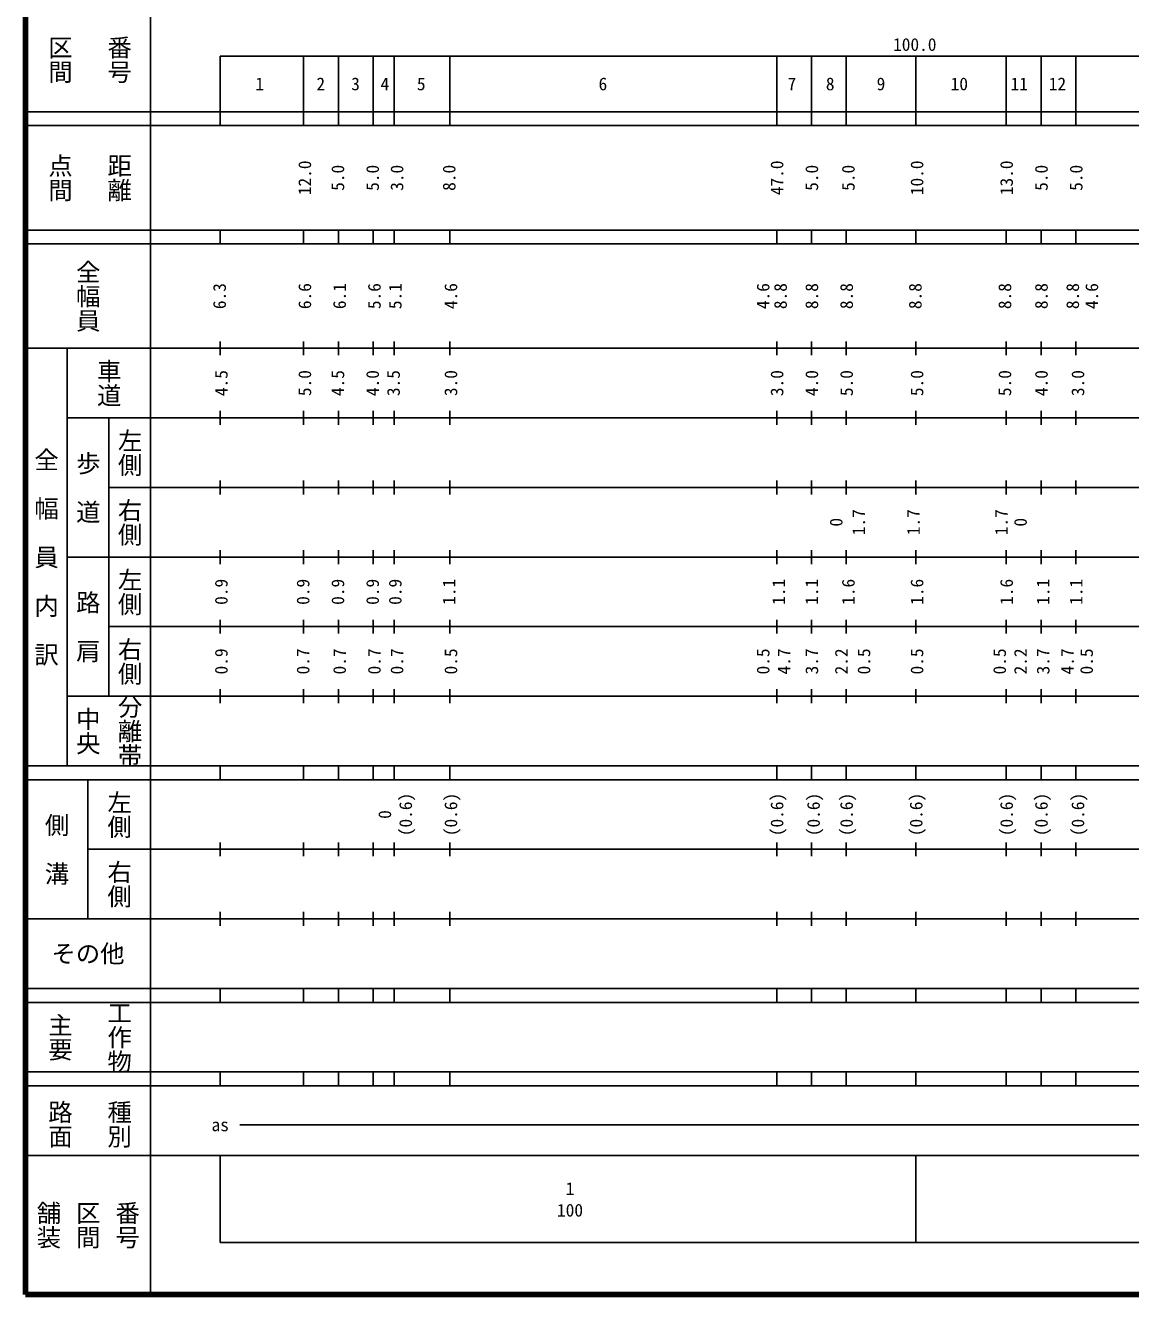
# Model space of a CAD drawing. Units: millimetres on the paper, enlarged 1000 times. Extents: x 40000 to 680000, y 20000 to 380000.
# Drawn here: x 40000 to 198870, y 20000 to 202409 of the extents above; entities that cross this region are included whole.
import ezdxf
from ezdxf.enums import TextEntityAlignment as Align

# ---------------------------------------------------------------- set-up
doc = ezdxf.new("R2010")
doc.units = ezdxf.units.MM
doc.header["$LTSCALE"] = 1000
doc.layers.add('M-TTL', color=2, linetype='Continuous', lineweight=140)
doc.layers.add('M-TTL-BAND', color=7, linetype='Continuous', lineweight=25)
doc.styles.add('@ＭＳ ゴシック', font='')
doc.styles.add('ＭＳ ゴシック', font='')
doc.styles.get('@ＭＳ ゴシック').set_extended_font_data('@MS Gothic')
doc.styles.get('ＭＳ ゴシック').set_extended_font_data('MS Gothic')

msp = doc.modelspace()

# ---------------------------------------------------------------- linework, layer by layer
at = {"layer": 'M-TTL'}
for p, q in [((40000, 380000), (40000, 20000)), ((40000, 20000), (680000, 20000))]:
    msp.add_line(p, q, dxfattribs=at)
at = {"layer": 'M-TTL-BAND'}
for p, q in [((58000, 370000), (58000, 20000)), ((68000, 198000), (579000, 198000)), ((68000, 198000), (68000, 188000)), ((80000, 198000), (80000, 188000)), ((85000, 198000), (85000, 188000)), ((90000, 198000), (90000, 188000)), ((93000, 198000), (93000, 188000)), ((101000, 198000), (101000, 188000)), ((148000, 198000), (148000, 188000)), ((153000, 198000), (153000, 188000)), ((158000, 198000), (158000, 188000)), ((168000, 198000), (168000, 188000)), ((181000, 198000), (181000, 188000)), ((186000, 198000), (186000, 188000)), ((191000, 198000), (191000, 188000)), ((40000, 190000), (579000, 190000)), ((40000, 188000), (579000, 188000)), ((40000, 173000), (579000, 173000)), ((68000, 171000), (68000, 173000)), ((80000, 173000), (80000, 171000)), ((85000, 173000), (85000, 171000)), ((90000, 173000), (90000, 171000)), ((93000, 173000), (93000, 171000)), ((101000, 173000), (101000, 171000)), ((148000, 173000), (148000, 171000)), ((153000, 173000), (153000, 171000)), ((158000, 173000), (158000, 171000)), ((168000, 171000), (168000, 173000)), ((181000, 173000), (181000, 171000)), ((186000, 173000), (186000, 171000)), ((191000, 173000), (191000, 171000)), ((40000, 171000), (579000, 171000)), ((68000, 155000), (68000, 157000)), ((80000, 157000), (80000, 155000)), ((85000, 157000), (85000, 155000)), ((90000, 157000), (90000, 155000)), ((93000, 157000), (93000, 155000)), ((101000, 157000), (101000, 155000)), ((148000, 157000), (148000, 155000)), ((153000, 157000), (153000, 155000)), ((158000, 157000), (158000, 155000)), ((168000, 155000), (168000, 157000)), ((181000, 157000), (181000, 155000)), ((186000, 157000), (186000, 155000)), ((191000, 157000), (191000, 155000)), ((40000, 156000), (579000, 156000)), ((46000, 96000), (46000, 156000)), ((46000, 146000), (579000, 146000)), ((52000, 146000), (52000, 106000)), ((68000, 145000), (68000, 147000)), ((80000, 147000), (80000, 145000)), ((85000, 147000), (85000, 145000)), ((90000, 147000), (90000, 145000)), ((93000, 147000), (93000, 145000)), ((101000, 147000), (101000, 145000)), ((148000, 147000), (148000, 145000)), ((153000, 147000), (153000, 145000)), ((158000, 147000), (158000, 145000)), ((168000, 145000), (168000, 147000)), ((181000, 147000), (181000, 145000)), ((186000, 147000), (186000, 145000)), ((191000, 147000), (191000, 145000)), ((68000, 135000), (68000, 137000)), ((80000, 137000), (80000, 135000)), ((85000, 137000), (85000, 135000)), ((90000, 137000), (90000, 135000)), ((93000, 137000), (93000, 135000)), ((101000, 137000), (101000, 135000)), ((148000, 137000), (148000, 135000)), ((153000, 137000), (153000, 135000)), ((158000, 137000), (158000, 135000)), ((168000, 135000), (168000, 137000)), ((181000, 137000), (181000, 135000)), ((186000, 137000), (186000, 135000)), ((191000, 137000), (191000, 135000)), ((52000, 136000), (579000, 136000)), ((46000, 126000), (579000, 126000)), ((68000, 125000), (68000, 127000)), ((80000, 127000), (80000, 125000)), ((85000, 127000), (85000, 125000)), ((90000, 127000), (90000, 125000)), ((93000, 127000), (93000, 125000)), ((101000, 127000), (101000, 125000)), ((148000, 127000), (148000, 125000)), ((153000, 127000), (153000, 125000)), ((158000, 127000), (158000, 125000)), ((168000, 125000), (168000, 127000)), ((181000, 127000), (181000, 125000)), ((186000, 127000), (186000, 125000)), ((191000, 127000), (191000, 125000)), ((68000, 115000), (68000, 117000)), ((80000, 117000), (80000, 115000)), ((85000, 117000), (85000, 115000)), ((90000, 117000), (90000, 115000)), ((93000, 117000), (93000, 115000)), ((101000, 117000), (101000, 115000)), ((148000, 117000), (148000, 115000)), ((153000, 117000), (153000, 115000)), ((158000, 117000), (158000, 115000)), ((168000, 115000), (168000, 117000)), ((181000, 117000), (181000, 115000)), ((186000, 117000), (186000, 115000)), ((191000, 117000), (191000, 115000)), ((52000, 116000), (579000, 116000)), ((46000, 106000), (579000, 106000)), ((68000, 105000), (68000, 107000)), ((80000, 107000), (80000, 105000)), ((85000, 107000), (85000, 105000)), ((90000, 107000), (90000, 105000)), ((93000, 107000), (93000, 105000)), ((101000, 107000), (101000, 105000)), ((148000, 107000), (148000, 105000)), ((153000, 107000), (153000, 105000)), ((158000, 107000), (158000, 105000)), ((168000, 105000), (168000, 107000)), ((181000, 107000), (181000, 105000)), ((186000, 107000), (186000, 105000)), ((191000, 107000), (191000, 105000)), ((40000, 96000), (579000, 96000)), ((68000, 94000), (68000, 96000)), ((80000, 96000), (80000, 94000)), ((85000, 96000), (85000, 94000)), ((90000, 96000), (90000, 94000)), ((93000, 96000), (93000, 94000)), ((101000, 96000), (101000, 94000)), ((148000, 96000), (148000, 94000)), ((153000, 96000), (153000, 94000)), ((158000, 96000), (158000, 94000)), ((168000, 94000), (168000, 96000)), ((181000, 96000), (181000, 94000)), ((186000, 96000), (186000, 94000)), ((191000, 96000), (191000, 94000)), ((40000, 94000), (579000, 94000)), ((49000, 94000), (49000, 74000)), ((49000, 84000), (579000, 84000)), ((68000, 83000), (68000, 85000)), ((80000, 85000), (80000, 83000)), ((85000, 85000), (85000, 83000)), ((90000, 85000), (90000, 83000)), ((93000, 85000), (93000, 83000)), ((101000, 85000), (101000, 83000)), ((148000, 85000), (148000, 83000)), ((153000, 85000), (153000, 83000)), ((158000, 85000), (158000, 83000)), ((168000, 83000), (168000, 85000)), ((181000, 85000), (181000, 83000)), ((186000, 85000), (186000, 83000)), ((191000, 85000), (191000, 83000)), ((68000, 73000), (68000, 75000)), ((80000, 75000), (80000, 73000)), ((85000, 75000), (85000, 73000)), ((90000, 75000), (90000, 73000)), ((93000, 75000), (93000, 73000)), ((101000, 75000), (101000, 73000)), ((148000, 75000), (148000, 73000)), ((153000, 75000), (153000, 73000)), ((158000, 75000), (158000, 73000)), ((168000, 73000), (168000, 75000)), ((181000, 75000), (181000, 73000)), ((186000, 75000), (186000, 73000)), ((191000, 75000), (191000, 73000)), ((40000, 74000), (579000, 74000)), ((40000, 64000), (579000, 64000)), ((68000, 62000), (68000, 64000)), ((80000, 64000), (80000, 62000)), ((85000, 64000), (85000, 62000)), ((90000, 64000), (90000, 62000)), ((93000, 64000), (93000, 62000)), ((101000, 64000), (101000, 62000)), ((148000, 64000), (148000, 62000)), ((153000, 64000), (153000, 62000)), ((158000, 64000), (158000, 62000)), ((168000, 62000), (168000, 64000)), ((181000, 64000), (181000, 62000)), ((186000, 64000), (186000, 62000)), ((191000, 64000), (191000, 62000)), ((40000, 62000), (579000, 62000)), ((40000, 52000), (579000, 52000)), ((68000, 50000), (68000, 52000)), ((80000, 52000), (80000, 50000)), ((85000, 52000), (85000, 50000)), ((90000, 52000), (90000, 50000)), ((93000, 52000), (93000, 50000)), ((101000, 52000), (101000, 50000)), ((148000, 52000), (148000, 50000)), ((153000, 52000), (153000, 50000)), ((158000, 52000), (158000, 50000)), ((168000, 50000), (168000, 52000)), ((181000, 52000), (181000, 50000)), ((186000, 52000), (186000, 50000)), ((191000, 52000), (191000, 50000)), ((40000, 50000), (579000, 50000)), ((70805, 44406), (267088, 44406)), ((40000, 40000), (579000, 40000)), ((68000, 40000), (68000, 27500)), ((168000, 40000), (168000, 27500)), ((68000, 27500), (579000, 27500))]:
    msp.add_line(p, q, dxfattribs=at)

# ---------------------------------------------------------------- texts
for s, height, rotation, style, p in [('番号', 2566, 270, '@ＭＳ ゴシック', (53500, 197500)), ('区間', 2566, 270, '@ＭＳ ゴシック', (45000, 197500)), ('点間', 2566, 270, '@ＭＳ ゴシック', (45000, 180500)), ('距離', 2566, 270, '@ＭＳ ゴシック', (53500, 180500)), ('12.0', 1833, 90, 'ＭＳ ゴシック', (80156, 180500)), ('47.0', 1833, 90, 'ＭＳ ゴシック', (148033, 180500)), ('10.0', 1833, 90, 'ＭＳ ゴシック', (168156, 180500)), ('13.0', 1833, 90, 'ＭＳ ゴシック', (181034, 180500)), ('5.0', 1833, 90, 'ＭＳ ゴシック', (84906, 180500)), ('5.0', 1833, 90, 'ＭＳ ゴシック', (89906, 180500)), ('3.0', 1833, 90, 'ＭＳ ゴシック', (93406, 180500)), ('8.0', 1833, 90, 'ＭＳ ゴシック', (100906, 180500)), ('5.0', 1833, 90, 'ＭＳ ゴシック', (153033, 180500)), ('5.0', 1833, 90, 'ＭＳ ゴシック', (158283, 180500)), ('5.0', 1833, 90, 'ＭＳ ゴシック', (186034, 180500)), ('5.0', 1833, 90, 'ＭＳ ゴシック', (191035, 180500)), ('全幅員', 2566, 270, '@ＭＳ ゴシック', (49000, 163500)), ('6.3', 1833, 90, 'ＭＳ ゴシック', (67905, 163500)), ('6.6', 1833, 90, 'ＭＳ ゴシック', (80156, 163500)), ('6.1', 1833, 90, 'ＭＳ ゴシック', (85156, 163500)), ('5.6', 1833, 90, 'ＭＳ ゴシック', (90156, 163500)), ('5.1', 1833, 90, 'ＭＳ ゴシック', (93156, 163500)), ('4.6', 1833, 90, 'ＭＳ ゴシック', (101156, 163500)), ('4.6', 1833, 90, 'ＭＳ ゴシック', (146033, 163500)), ('8.8', 1833, 90, 'ＭＳ ゴシック', (148533, 163500)), ('8.8', 1833, 90, 'ＭＳ ゴシック', (153033, 163500)), ('8.8', 1833, 90, 'ＭＳ ゴシック', (158033, 163500)), ('8.8', 1833, 90, 'ＭＳ ゴシック', (167905, 163500)), ('8.8', 1833, 90, 'ＭＳ ゴシック', (180784, 163500)), ('8.8', 1833, 90, 'ＭＳ ゴシック', (186034, 163500)), ('8.8', 1833, 90, 'ＭＳ ゴシック', (190535, 163500)), ('4.6', 1833, 90, 'ＭＳ ゴシック', (193285, 163500)), ('車道', 2566, 270, '@ＭＳ ゴシック', (52000, 151000)), ('4.5', 1833, 90, 'ＭＳ ゴシック', (68155, 151000)), ('5.0', 1833, 90, 'ＭＳ ゴシック', (80156, 151000)), ('4.5', 1833, 90, 'ＭＳ ゴシック', (84906, 151000)), ('4.0', 1833, 90, 'ＭＳ ゴシック', (89906, 151000)), ('3.5', 1833, 90, 'ＭＳ ゴシック', (92906, 151000)), ('3.0', 1833, 90, 'ＭＳ ゴシック', (101156, 151000)), ('3.0', 1833, 90, 'ＭＳ ゴシック', (148033, 151000)), ('4.0', 1833, 90, 'ＭＳ ゴシック', (153033, 151000)), ('5.0', 1833, 90, 'ＭＳ ゴシック', (158033, 151000)), ('5.0', 1833, 90, 'ＭＳ ゴシック', (168155, 151000)), ('5.0', 1833, 90, 'ＭＳ ゴシック', (180784, 151000)), ('4.0', 1833, 90, 'ＭＳ ゴシック', (186034, 151000)), ('3.0', 1833, 90, 'ＭＳ ゴシック', (191285, 151000)), ('左側', 2566, 270, '@ＭＳ ゴシック', (55000, 141000)), ('全\u3000幅\u3000員\u3000内\u3000訳', 2566, 270, '@ＭＳ ゴシック', (43000, 126000)), ('歩\u3000道', 2566, 270, '@ＭＳ ゴシック', (49000, 136000)), ('右側', 2566, 270, '@ＭＳ ゴシック', (55000, 131000)), ('0', 1833, 90, 'ＭＳ ゴシック', (156533, 131000)), ('1.7', 1833, 90, 'ＭＳ ゴシック', (159784, 131000)), ('1.7', 1833, 90, 'ＭＳ ゴシック', (167654, 131000)), ('1.7', 1833, 90, 'ＭＳ ゴシック', (180284, 131000)), ('0', 1833, 90, 'ＭＳ ゴシック', (183034, 131000)), ('左側', 2566, 270, '@ＭＳ ゴシック', (55000, 121000)), ('0.9', 1833, 90, 'ＭＳ ゴシック', (68155, 121000)), ('0.9', 1833, 90, 'ＭＳ ゴシック', (79906, 121000)), ('0.9', 1833, 90, 'ＭＳ ゴシック', (84906, 121000)), ('0.9', 1833, 90, 'ＭＳ ゴシック', (89906, 121000)), ('0.9', 1833, 90, 'ＭＳ ゴシック', (93156, 121000)), ('1.1', 1833, 90, 'ＭＳ ゴシック', (100906, 121000)), ('1.1', 1833, 90, 'ＭＳ ゴシック', (148283, 121000)), ('1.1', 1833, 90, 'ＭＳ ゴシック', (153033, 121000)), ('1.6', 1833, 90, 'ＭＳ ゴシック', (158283, 121000)), ('1.6', 1833, 90, 'ＭＳ ゴシック', (168155, 121000)), ('1.6', 1833, 90, 'ＭＳ ゴシック', (181034, 121000)), ('1.1', 1833, 90, 'ＭＳ ゴシック', (186284, 121000)), ('1.1', 1833, 90, 'ＭＳ ゴシック', (191035, 121000)), ('路\u3000肩', 2566, 270, '@ＭＳ ゴシック', (49000, 116000)), ('右側', 2566, 270, '@ＭＳ ゴシック', (55000, 111000)), ('0.9', 1833, 90, 'ＭＳ ゴシック', (68155, 111000)), ('0.7', 1833, 90, 'ＭＳ ゴシック', (79906, 111000)), ('0.7', 1833, 90, 'ＭＳ ゴシック', (85156, 111000)), ('0.7', 1833, 90, 'ＭＳ ゴシック', (90156, 111000)), ('0.7', 1833, 90, 'ＭＳ ゴシック', (93406, 111000)), ('0.5', 1833, 90, 'ＭＳ ゴシック', (101156, 111000)), ('0.5', 1833, 90, 'ＭＳ ゴシック', (146033, 111000)), ('4.7', 1833, 90, 'ＭＳ ゴシック', (149033, 111000)), ('3.7', 1833, 90, 'ＭＳ ゴシック', (153033, 111000)), ('2.2', 1833, 90, 'ＭＳ ゴシック', (157283, 111000)), ('0.5', 1833, 90, 'ＭＳ ゴシック', (160534, 111000)), ('0.5', 1833, 90, 'ＭＳ ゴシック', (168155, 111000)), ('0.5', 1833, 90, 'ＭＳ ゴシック', (180034, 111000)), ('2.2', 1833, 90, 'ＭＳ ゴシック', (183034, 111000)), ('3.7', 1833, 90, 'ＭＳ ゴシック', (186284, 111000)), ('4.7', 1833, 90, 'ＭＳ ゴシック', (189785, 111000)), ('0.5', 1833, 90, 'ＭＳ ゴシック', (192535, 111000)), ('分離帯', 2566, 270, '@ＭＳ ゴシック', (55000, 101000)), ('中央', 2566, 270, '@ＭＳ ゴシック', (49000, 101000)), ('左側', 2566, 270, '@ＭＳ ゴシック', (53500, 89000)), ('(0.6)', 1833, 90, 'ＭＳ ゴシック', (94656, 89000)), ('(0.6)', 1833, 90, 'ＭＳ ゴシック', (101156, 89000)), ('(0.6)', 1833, 90, 'ＭＳ ゴシック', (148033, 89000)), ('(0.6)', 1833, 90, 'ＭＳ ゴシック', (153283, 89000)), ('(0.6)', 1833, 90, 'ＭＳ ゴシック', (158033, 89000)), ('(0.6)', 1833, 90, 'ＭＳ ゴシック', (168033, 89000)), ('(0.6)', 1833, 90, 'ＭＳ ゴシック', (181034, 89000)), ('(0.6)', 1833, 90, 'ＭＳ ゴシック', (186034, 89000)), ('(0.6)', 1833, 90, 'ＭＳ ゴシック', (191285, 89000)), ('0', 1833, 90, 'ＭＳ ゴシック', (91656, 89000)), ('側\u3000溝', 2566, 270, '@ＭＳ ゴシック', (44500, 84000)), ('右側', 2566, 270, '@ＭＳ ゴシック', (53500, 79000)), ('主要', 2566, 270, '@ＭＳ ゴシック', (45000, 57000)), ('工作物', 2566, 270, '@ＭＳ ゴシック', (53500, 57000)), ('路面', 2566, 270, '@ＭＳ ゴシック', (45000, 44500)), ('種別', 2566, 270, '@ＭＳ ゴシック', (53500, 44500)), ('舗装', 2566, 270, '@ＭＳ ゴシック', (43333, 30000)), ('区間', 2566, 270, '@ＭＳ ゴシック', (49000, 30000)), ('番号', 2566, 270, '@ＭＳ ゴシック', (54667, 30000))]:
    msp.add_text(s, height=height, rotation=rotation, dxfattribs=dict(at, style=style)).set_placement(p, align=Align.MIDDLE_CENTER)
at = {"layer": 'M-TTL-BAND', "style": 'ＭＳ ゴシック'}
msp.add_text('100.0', height=1833, dxfattribs=at).set_placement((167844, 198195), align=Align.BOTTOM_CENTER)
for s, height, p in [('1', 1833, (73680, 194000)), ('2', 1833, (82458, 194000)), ('3', 1833, (87458, 194000)), ('4', 1833, (91681, 194000)), ('5', 1833, (96903, 194000)), ('6', 1833, (123015, 194000)), ('7', 1833, (150183, 194000)), ('8', 1833, (155683, 194000)), ('9', 1833, (162988, 194000)), ('10', 1833, (174249, 194000)), ('11', 1833, (182851, 194000)), ('12', 1833, (188351, 194000)), ('その他', 2566, (49000, 69000)), ('as', 1833, (68006, 44406)), ('1', 1833, (118288, 35238)), ('100', 1833, (118288, 32131))]:
    msp.add_text(s, height=height, dxfattribs=at).set_placement(p, align=Align.MIDDLE_CENTER)

doc.saveas('drawing.dxf')
